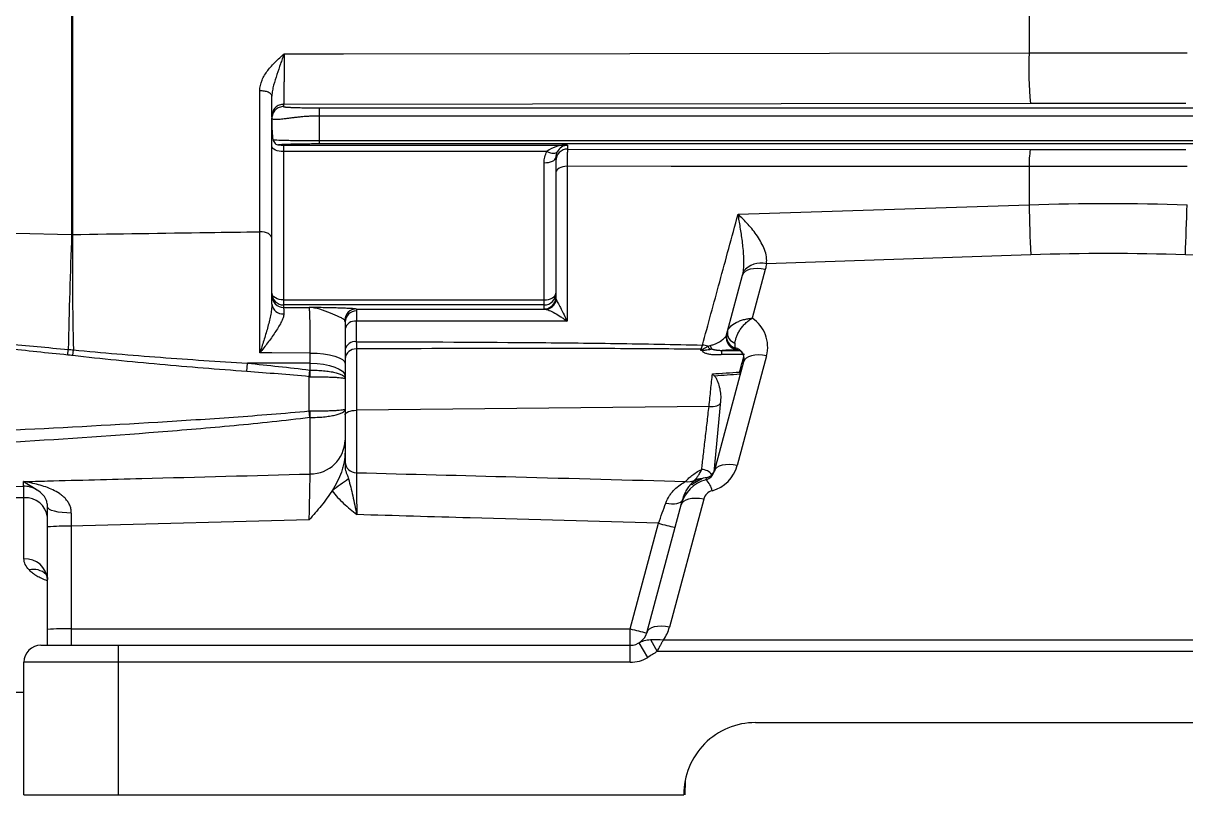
# Paper-space layout '_Back' of a CAD drawing. Header units: inches. Extents: x -13.8 to 10.2, y -6.3 to 9.3.
# Drawn here: x -5.75 to 0.41, y -6.25 to -2.16 of the extents above; entities that cross this region are included whole.
import ezdxf

# ---------------------------------------------------------------- set-up
doc = ezdxf.new("R2010")
doc.units = ezdxf.units.IN
doc.header["$MEASUREMENT"] = 0

psp = doc.layouts.new('_Back')

# ---------------------------------------------------------------- linework, layer by layer
at = {"color": 7, "linetype": 'Continuous', "lineweight": 25}
for p, q in [((-5.4972, -1.9381), (-5.4972, -3.2765)), ((-5.4928, -2.0595), (-5.4928, -3.2769)), ((-0.4188, -2.0622), (-0.4188, -2.3129)), ((-4.4992, -3.2624), (-4.4992, -2.5148)), ((-0.4122, -2.5823), (-4.373, -2.5863)), ((-4.373, -2.5863), (-4.373, -2.5984)), ((-4.435, -2.6535), (-4.435, -2.6482)), ((-4.185, -2.6049), (4.179, -2.6049)), ((4.179, -2.6483), (-4.185, -2.6483)), ((-4.185, -2.6483), (-4.185, -2.7966)), ((-4.435, -2.6648), (-4.435, -2.6603)), ((-4.435, -3.6019), (-4.435, -2.7405)), ((-4.373, -2.8025), (-2.867, -2.8025)), ((-4.373, -2.8025), (-4.373, -3.6639)), ((-4.185, -2.7786), (4.179, -2.7786)), ((4.179, -2.7966), (-4.185, -2.7966)), ((-2.867, -2.8025), (-2.867, -2.8238)), ((-2.867, -2.8238), (-0.4122, -2.8265)), ((-2.9766, -2.8369), (-4.373, -2.8369)), ((-2.991, -3.6723), (-2.991, -2.8963)), ((-2.929, -2.8681), (-2.929, -3.6103)), ((-2.8692, -2.9151), (-2.8692, -3.7373)), ((-0.4188, -2.9162), (-0.4188, -3.1188)), ((-0.4101, -3.3848), (-1.8122, -3.4318)), ((1.8122, -3.4318), (0.4101, -3.3848)), ((-2.0185, -3.7906), (-1.9385, -3.4922)), ((-1.8178, -3.4621), (-1.8872, -3.7212)), ((-4.373, -3.6241), (-2.991, -3.6241)), ((-2.991, -3.6508), (-4.373, -3.6508)), ((-4.373, -3.6639), (-4.237, -3.664)), ((-3.9872, -3.7368), (-3.9872, -3.846)), ((-2.0233, -3.8087), (-2.0219, -3.8034)), ((-3.9866, -3.8844), (-3.9866, -4.541)), ((-1.9773, -3.8784), (-1.9776, -3.8794)), ((-5.5183, -3.9167), (-5.5153, -3.8868)), ((-5.4915, -3.9197), (-5.488, -3.8893)), ((-2.1529, -3.8927), (-2.16, -3.8927)), ((-1.8114, -3.921), (-1.9671, -4.5021)), ((-4.5681, -4.0042), (-4.5648, -3.96)), ((-4.232, -3.9602), (-4.5648, -3.96)), ((-4.237, -4.0315), (-4.2337, -3.9966)), ((-4.232, -4.0316), (-4.232, -3.9602)), ((-2.0878, -4.5323), (-1.9321, -3.9511)), ((-1.954, -4.0069), (-1.9528, -4.0185)), ((-4.237, -4.2133), (-4.237, -4.0315)), ((-4.047, -4.0286), (-4.047, -4.3685)), ((-2.1165, -4.1899), (-3.9866, -4.2096)), ((-2.0554, -4.1608), (-2.0918, -4.539)), ((-4.2337, -4.2482), (-4.237, -4.2133)), ((-4.232, -4.5479), (-4.232, -4.2133)), ((-5.844, -4.6151), (-5.7533, -4.6127)), ((-2.1482, -4.5707), (-2.1835, -4.5896)), ((-2.1271, -4.5667), (-2.1482, -4.5707)), ((-2.1322, -4.5782), (-2.1295, -4.5681)), ((-5.75, -4.9982), (-5.75, -4.6744)), ((-2.4471, -5.3903), (-2.258, -4.6847)), ((-2.1446, -4.6817), (-2.3264, -5.3601)), ((-5.625, -4.7768), (-5.625, -4.7234)), ((-2.5341, -5.3694), (-2.384, -4.8095)), ((-5.625, -5.457), (-5.625, -4.8287)), ((-5.5, -4.8254), (-5.5, -5.457)), ((-5.5, -5.3694), (-2.5341, -5.3694)), ((-2.5341, -5.547), (-2.5341, -5.3694)), ((-5.66, -5.457), (-2.5341, -5.457)), ((-5.25, -5.457), (-5.25, -6.25)), ((-2.4411, -5.5211), (-2.4876, -5.4441)), ((-2.4266, -5.4267), (-2.3919, -5.4905)), ((-2.3581, -5.428), (2.3581, -5.428)), ((-2.5341, -5.547), (-5.75, -5.547)), ((-5.75, -6.25), (-5.75, -5.547)), ((2.3919, -5.4905), (-2.3919, -5.4905)), ((-5.844, -5.705), (-5.75, -5.705)), ((-1.87, -5.867), (1.87, -5.867)), ((-2.2434, -6.1767), (-2.2454, -6.25)), ((-5.75, -6.25), (-2.25, -6.25))]:
    psp.add_line(p, q, dxfattribs=at)
at = {"color": 8, "linetype": 'Continuous', "lineweight": 25}
for p, q in [((-2.0471, -3.892), (-1.9526, -3.8921)), ((-1.954, -4.0069), (-1.9467, -4.0055)), ((-1.95, -4.018), (-1.9528, -4.0185)), ((-5.7533, -4.6127), (-5.7533, -4.5882)), ((-5.75, -4.6744), (-5.7506, -4.6133))]:
    psp.add_line(p, q, dxfattribs=at)
at = {"color": 7, "linetype": 'Continuous', "lineweight": 25, "flags": 128}
for points in [[(-4.3708, -2.3186), (-4.0553, -2.3182), (-2.5363, -2.316), (-0.4188, -2.3129)], [(-4.373, -2.8369), (-4.3851, -2.8364), (-4.3967, -2.8348), (-4.4074, -2.8322), (-4.4168, -2.8288), (-4.4246, -2.8246), (-4.4303, -2.8199), (-4.4338, -2.8147), (-4.435, -2.8093)], [(-2.991, -2.8963), (-2.9789, -2.8957), (-2.9673, -2.8941), (-2.9566, -2.8915), (-2.9472, -2.888), (-2.9394, -2.8838), (-2.9337, -2.8789), (-2.9302, -2.8736), (-2.929, -2.8681)], [(-2.9766, -2.8369), (-2.9672, -2.8404), (-2.958, -2.8431), (-2.9494, -2.8448), (-2.9415, -2.8455), (-2.9346, -2.8452), (-2.929, -2.8439), (-2.9246, -2.8416), (-2.9218, -2.8383)], [(-2.8692, -2.9151), (-2.8809, -2.9159), (-2.8922, -2.9179), (-2.9026, -2.9209), (-2.9116, -2.9249), (-2.919, -2.9298), (-2.9245, -2.9352), (-2.9279, -2.9412), (-2.929, -2.9473)], [(-0.4188, -2.9162), (-0.7985, -2.9161), (-2.3172, -2.9154), (-2.8692, -2.9151)], [(-1.9621, -3.1696), (-1.4625, -3.1532), (-0.4188, -3.1188)], [(-4.435, -3.2981), (-4.4362, -3.291), (-4.4399, -3.2841), (-4.4459, -3.2779), (-4.4539, -3.2724), (-4.4637, -3.268), (-4.4748, -3.2648), (-4.4868, -3.2629), (-4.4992, -3.2624)], [(-5.844, -3.2684), (-5.7939, -3.2696), (-5.4972, -3.2765)], [(-1.8178, -3.4621), (-1.8396, -3.4587), (-1.8607, -3.4574), (-1.8804, -3.4584), (-1.8981, -3.4614), (-1.9132, -3.4666), (-1.9252, -3.4735), (-1.9338, -3.4822), (-1.9385, -3.4922)], [(-4.373, -3.6241), (-4.3851, -3.6234), (-4.3967, -3.6214), (-4.4074, -3.6181), (-4.4168, -3.6137), (-4.4246, -3.6084), (-4.4303, -3.6023), (-4.4338, -3.5957), (-4.435, -3.5888)], [(-2.991, -3.6241), (-2.9789, -3.6234), (-2.9673, -3.6214), (-2.9566, -3.6181), (-2.9472, -3.6137), (-2.9394, -3.6084), (-2.9337, -3.6023), (-2.9302, -3.5957), (-2.929, -3.5888)], [(-2.9313, -3.6271), (-2.9302, -3.6224), (-2.929, -3.6103)], [(-3.9872, -3.6724), (-3.4841, -3.673), (-2.9853, -3.6736)], [(-2.8692, -3.7373), (-2.929, -3.7373), (-3.3086, -3.7371), (-3.9872, -3.7368)], [(-2.0255, -3.8249), (-2.0254, -3.8227), (-2.0233, -3.8087)], [(-4.2317, -3.906), (-4.435, -3.9049), (-4.4987, -3.9045)], [(-4.2317, -3.906), (-4.1954, -3.9073), (-4.1606, -3.9106), (-4.1287, -3.9158), (-4.1008, -3.9226), (-4.0779, -3.9308), (-4.061, -3.9401), (-4.0505, -3.9502), (-4.047, -3.9607)], [(-1.8114, -3.921), (-1.8332, -3.9176), (-1.8543, -3.9164), (-1.874, -3.9173), (-1.8917, -3.9204), (-1.9068, -3.9255), (-1.9188, -3.9325), (-1.9273, -3.9411), (-1.9321, -3.9511)], [(-4.232, -3.9602), (-4.1957, -3.9618), (-4.1609, -3.9659), (-4.1289, -3.9723), (-4.1009, -3.9809), (-4.078, -3.9912), (-4.061, -4.0028), (-4.0505, -4.0155), (-4.047, -4.0286)], [(-2.1165, -4.1899), (-2.105, -4.1903), (-2.0939, -4.1898), (-2.0837, -4.1884), (-2.0747, -4.1862), (-2.0673, -4.1832), (-2.0616, -4.1796), (-2.0579, -4.1755), (-2.0564, -4.171)], [(-4.047, -4.2345), (-4.0458, -4.2297), (-4.0424, -4.2251), (-4.0369, -4.2209), (-4.0294, -4.2171), (-4.0203, -4.214), (-4.0098, -4.2117), (-3.9985, -4.2102), (-3.9866, -4.2096)], [(-1.9671, -4.5021), (-1.9889, -4.4988), (-2.01, -4.4975), (-2.0297, -4.4985), (-2.0474, -4.5015), (-2.0625, -4.5066), (-2.0745, -4.5136), (-2.083, -4.5223), (-2.0878, -4.5323)], [(-2.2071, -4.6053), (-2.2072, -4.6006), (-2.2073, -4.5959)], [(-5.75, -4.6744), (-5.7939, -4.6751), (-5.844, -4.6759)], [(-2.3461, -4.7026), (-2.3301, -4.7053), (-2.3147, -4.7066), (-2.3002, -4.7064), (-2.2873, -4.7047), (-2.2763, -4.7015), (-2.2675, -4.697), (-2.2614, -4.6913), (-2.258, -4.6847)], [(-2.1446, -4.6817), (-2.1664, -4.6783), (-2.1875, -4.6771), (-2.2072, -4.678), (-2.2249, -4.6811), (-2.24, -4.6862), (-2.252, -4.6932), (-2.2606, -4.7018), (-2.2653, -4.7119)], [(-5.499, -4.7552), (-5.5236, -4.7546), (-5.5472, -4.7528), (-5.5689, -4.7499), (-5.588, -4.746), (-5.6037, -4.7411), (-5.6154, -4.7356), (-5.6226, -4.7296), (-5.625, -4.7234)], [(-4.237, -4.7908), (-5.4383, -4.8237), (-5.5, -4.8254)], [(-2.3264, -5.3601), (-2.3482, -5.3568), (-2.3693, -5.3555), (-2.389, -5.3565), (-2.4067, -5.3595), (-2.4218, -5.3646), (-2.4338, -5.3716), (-2.4423, -5.3803), (-2.4471, -5.3903)]]:
    psp.add_lwpolyline(points, dxfattribs=at)
at = {"color": 7, "linetype": 'Continuous', "lineweight": 25}
for centre, radius, start, end in [((1.6183, -2.3976), 2.0388, 177.62089, 185.19918), ((-2.8745, -2.9704), 0.1681, 87.45034, 127.41456), ((-2.867, -2.8858), 0.062, 89.99018, 179.99018), ((-2.863, -2.8684), 0.066, 93.4562, 152.92787), ((0.0238, -2.9038), 0.4428, 169.942, 181.60796), ((11.3074, -2.8673), 11.7289, 181.22888, 182.52886), ((-11.3074, -2.8673), 11.7289, 357.47114, 358.77112), ((31.0886, -4.6685), 36.6122, 177.82099, 178.77654), ((15.0654, -3.4201), 20.5587, 179.6007, 181.30774), ((-1.84, -3.5514), 0.1228, 76.9309, 140.31283), ((-4.373, -3.5888), 0.062, 180.00982, 270.00982), ((-4.373, -3.6019), 0.062, 180.00982, 270.00982), ((-2.991, -3.5888), 0.062, 269.99018, 359.99018), ((-2.9863, -3.6124), 0.0612, 271.00269, 349.46662), ((-4.3779, -3.6407), 0.0574, 186.36223, 275.90078), ((-3.9868, -3.7343), 0.062, 90.41903, 177.40961), ((-3.9866, -3.7426), 0.0604, 89.28511, 178.46018), ((-3.9944, -3.7903), 0.054, 82.25412, 166.53623), ((-1.9887, -3.874), 0.1835, 345.16773, 56.41862), ((-1.962, -3.8194), 0.062, 165.01064, 255.47247), ((-1.9618, -3.8184), 0.062, 165.01064, 255.47247), ((-1.9638, -3.7996), 0.0554, 170.66755, 254.28247), ((-3.994, -3.8998), 0.0543, 82.74866, 167.58809), ((-3.99, -3.9416), 0.0573, 86.61117, 174.53249), ((-2.1665, -3.9954), 0.1327, 70.63008, 83.28956), ((-2.0675, -3.8487), 0.059, 201.32941, 219.8161), ((-2.0545, -3.8479), 0.0591, 198.1697, 217.15929), ((-1.9923, -3.9399), 0.0634, 42.41678, 76.27893), ((-2.1681, -4.0005), 0.1147, 81.01273, 85.17601), ((-2.1077, -3.8515), 0.0555, 220.03422, 226.3889), ((-1.9881, -3.9365), 0.0579, 345.33629, 42.6681), ((-1.9915, -3.9371), 0.061, 345.01128, 23.7921), ((-4.2316, -4.3632), 0.1846, 269.85492, 358.37527), ((-3.9877, -4.4816), 0.0594, 182.54374, 270.99716), ((-2.1505, -4.5161), 0.0647, 286.41004, 345.56358), ((-2.1461, -4.5076), 0.0627, 285.34447, 345.16597), ((-2.1503, -4.4538), 0.1895, 285.43239, 345.2234), ((-5.75, -4.7377), 0.125, 57.60441, 91.5), ((-2.1151, -7.3593), 3.3788, 124.48863, 126.30572), ((-2.0829, -4.7605), 0.1888, 105.13617, 165.07301), ((-2.2259, -4.516), 0.0729, 258.23463, 295.98987), ((-2.2028, -4.6556), 0.1047, 10.54054, 47.61085), ((-5.7397, -4.7894), 0.1154, 6.23523, 95.10554), ((-2.0828, -4.698), 0.0639, 105.46323, 165.19256), ((-2.1339, -3.9619), 0.8837, 253.55837, 259.35821), ((-5.5312, -6.0217), 1.1967, 88.50461, 94.49436), ((-5.7427, -5.116), 0.118, 4.02818, 93.52843), ((-2.5341, -5.3045), 0.215, 324.94314, 345), ((-5.5312, -6.5656), 1.1967, 88.50461, 94.49436), ((-2.2839, -4.5218), 0.8837, 253.55837, 259.35821), ((-2.5341, -5.367), 0.09, 270, 345), ((-5.66, -5.547), 0.09, 90, 180), ((-2.5341, -5.367), 0.18, 270, 301.09071), ((-1.87, -6.247), 0.38, 90, 180.45234)]:
    psp.add_arc(centre, radius, start, end, dxfattribs=at)
at = {"color": 8, "linetype": 'Continuous', "lineweight": 25}
for centre, radius, start, end in [((-2.991, -3.6103), 0.062, 269.99209, 344.2963), ((-1.9635, -3.8247), 0.062, 180.10074, 269.99854), ((-2.1564, -4.5931), 0.069, 37.04734, 89.10893), ((-2.1639, -4.6402), 0.062, 88.51845, 134.47176), ((-2.1634, -4.6357), 0.0622, 83.37042, 119.38923), ((-5.6991, -5.1488), 0.0949, 45.80151, 104.43512)]:
    psp.add_arc(centre, radius, start, end, dxfattribs=at)
at = {"color": 7, "linetype": 'Continuous', "lineweight": 25}
for points, knots in [([(-4.4992, -2.5148), (-4.4992, -2.4953), (-4.4948, -2.4764), (-4.4796, -2.4397), (-4.4691, -2.4228), (-4.4508, -2.3987), (-4.4442, -2.3908), (-4.4304, -2.3756), (-4.4233, -2.3683), (-4.4087, -2.3538), (-4.4012, -2.3467), (-4.3898, -2.3361), (-4.386, -2.3326), (-4.3784, -2.3256), (-4.3746, -2.3222), (-4.3708, -2.3186)], [0, 0, 0, 0, 0.25, 0.25, 0.5, 0.5, 0.625, 0.625, 0.75, 0.75, 0.875, 0.875, 0.9375, 0.9375, 1, 1, 1, 1]), ([(-4.3708, -2.3186), (-4.3724, -2.3229), (-4.374, -2.3273), (-4.3771, -2.3361), (-4.3787, -2.3405), (-4.3834, -2.3538), (-4.3865, -2.3628), (-4.3959, -2.39), (-4.4022, -2.4085), (-4.4147, -2.446), (-4.4207, -2.4648), (-4.4283, -2.4935), (-4.4306, -2.5032), (-4.4331, -2.5178), (-4.4338, -2.5226), (-4.4347, -2.5324), (-4.435, -2.5374), (-4.435, -2.5423)], [0, 0, 0, 0, 0.0625, 0.0625, 0.125, 0.125, 0.25, 0.25, 0.5, 0.5, 0.75, 0.75, 0.875, 0.875, 0.9375, 0.9375, 1, 1, 1, 1]), ([(-4.3708, -2.3186), (-4.3708, -2.3213), (-4.3708, -2.3267), (-4.3708, -2.3349), (-4.3707, -2.3433), (-4.3707, -2.3519), (-4.3707, -2.3605), (-4.3707, -2.3693), (-4.3707, -2.3781), (-4.3707, -2.3869), (-4.3707, -2.3958), (-4.3707, -2.4047), (-4.3707, -2.4136), (-4.3707, -2.4225), (-4.3707, -2.4314), (-4.3708, -2.4401), (-4.3708, -2.4488), (-4.3708, -2.4574), (-4.3708, -2.4659), (-4.3709, -2.4742), (-4.3709, -2.4823), (-4.371, -2.4903), (-4.3711, -2.5082), (-4.3714, -2.5349), (-4.3718, -2.5556), (-4.372, -2.5664), (-4.3721, -2.571), (-4.3723, -2.5754), (-4.3724, -2.5795), (-4.3726, -2.5829), (-4.3728, -2.5854), (-4.3729, -2.586), (-4.373, -2.5863)], [0, 0, 0, 0, 0.023523, 0.047082, 0.070678, 0.094311, 0.117981, 0.141689, 0.165433, 0.189215, 0.213034, 0.236891, 0.260786, 0.284719, 0.308689, 0.332698, 0.356745, 0.38083, 0.404954, 0.429116, 0.453317, 0.477557, 0.501835, 0.620785, 0.75107, 0.776631, 0.805525, 0.837754, 0.873316, 0.912211, 0.954439, 1, 1, 1, 1]), ([(-4.435, -2.5423), (-4.435, -2.5386), (-4.4367, -2.5349), (-4.4432, -2.5281), (-4.448, -2.525), (-4.4599, -2.5199), (-4.467, -2.5179), (-4.4825, -2.5153), (-4.4909, -2.5147), (-4.4992, -2.5148)], [0, 0, 0, 0, 0.25, 0.25, 0.5, 0.5, 0.75, 0.75, 1, 1, 1, 1]), ([(-4.435, -2.6482), (-4.435, -2.6481), (-4.435, -2.6479), (-4.435, -2.647), (-4.435, -2.6458), (-4.435, -2.6442), (-4.435, -2.6423), (-4.435, -2.64), (-4.435, -2.6372), (-4.435, -2.6311), (-4.435, -2.6192), (-4.435, -2.6014), (-4.435, -2.585), (-4.435, -2.5718), (-4.435, -2.5576), (-4.435, -2.5474), (-4.435, -2.5423)], [0, 0, 0, 0, 0.04223, 0.084269, 0.126179, 0.168026, 0.209871, 0.251781, 0.293819, 0.336047, 0.504361, 0.672673, 0.75487, 0.836506, 0.918058, 1, 1, 1, 1]), ([(-4.373, -2.5863), (-4.3803, -2.5863), (-4.3882, -2.5876), (-4.4035, -2.5936), (-4.4108, -2.5984), (-4.4229, -2.6105), (-4.4276, -2.6178), (-4.4337, -2.6331), (-4.435, -2.6409), (-4.435, -2.6482)], [0, 0, 0, 0, 0.25, 0.25, 0.5, 0.5, 0.75, 0.75, 1, 1, 1, 1]), ([(-4.373, -2.5984), (-4.3803, -2.5984), (-4.3882, -2.5997), (-4.4035, -2.6057), (-4.4108, -2.6105), (-4.4229, -2.6226), (-4.4276, -2.6299), (-4.4337, -2.6452), (-4.435, -2.653), (-4.435, -2.6603)], [0, 0, 0, 0, 0.25, 0.25, 0.5, 0.5, 0.75, 0.75, 1, 1, 1, 1]), ([(-4.185, -2.6483), (-4.1878, -2.6483), (-4.1933, -2.6483), (-4.2017, -2.6484), (-4.2101, -2.6486), (-4.2185, -2.6489), (-4.227, -2.6493), (-4.2405, -2.65), (-4.2593, -2.6512), (-4.2821, -2.6532), (-4.3042, -2.6555), (-4.3243, -2.6579), (-4.3435, -2.6603), (-4.3669, -2.6633), (-4.388, -2.6658), (-4.4045, -2.667), (-4.4153, -2.6672), (-4.4236, -2.6668), (-4.4293, -2.6656), (-4.4327, -2.6641), (-4.4346, -2.6624), (-4.4349, -2.661), (-4.435, -2.6603)], [0, 0, 0, 0, 0.020065, 0.040278, 0.060652, 0.081197, 0.101927, 0.122853, 0.181876, 0.244251, 0.303363, 0.366072, 0.423351, 0.488079, 0.610765, 0.681304, 0.73656, 0.804258, 0.865315, 0.911119, 0.95601, 1, 1, 1, 1]), ([(-4.373, -2.5984), (-4.373, -2.5985), (-4.3729, -2.5986), (-4.3724, -2.5989), (-4.3715, -2.5992), (-4.3703, -2.5995), (-4.3687, -2.5998), (-4.3668, -2.6001), (-4.3646, -2.6003), (-4.3611, -2.6007), (-4.3559, -2.6011), (-4.3458, -2.6018), (-4.3291, -2.6027), (-4.3025, -2.6036), (-4.2744, -2.6042), (-4.2494, -2.6045), (-4.2311, -2.6047), (-4.2145, -2.6048), (-4.1998, -2.6049), (-4.1899, -2.6049), (-4.185, -2.6049)], [0, 0, 0, 0, 0.031582, 0.062994, 0.094266, 0.125434, 0.156529, 0.187585, 0.218636, 0.249716, 0.311564, 0.372771, 0.495366, 0.623561, 0.744791, 0.808803, 0.871292, 0.914605, 0.95736, 1, 1, 1, 1]), ([(-4.185, -2.6049), (-4.185, -2.605), (-4.185, -2.6061), (-4.185, -2.6108), (-4.185, -2.6146), (-4.185, -2.6239), (-4.185, -2.6293), (-4.185, -2.6396), (-4.185, -2.6444), (-4.185, -2.6483)], [0, 0, 0, 0, 0.25, 0.25, 0.5, 0.5, 0.75, 0.75, 1, 1, 1, 1]), ([(-4.435, -2.6648), (-4.435, -2.6728), (-4.435, -2.6811), (-4.4349, -2.6982), (-4.4349, -2.707), (-4.4342, -2.7328), (-4.4332, -2.7499), (-4.431, -2.7663)], [0, 0, 0, 0, 0.25, 0.25, 0.5, 0.5, 1, 1, 1, 1]), ([(-4.435, -2.742), (-4.435, -2.7355), (-4.435, -2.729), (-4.435, -2.7159), (-4.435, -2.7093), (-4.435, -2.6963), (-4.435, -2.6899), (-4.435, -2.6771), (-4.435, -2.6708), (-4.435, -2.6648)], [0, 0, 0, 0, 0.25, 0.25, 0.5, 0.5, 0.75, 0.75, 1, 1, 1, 1]), ([(-4.435, -2.742), (-4.435, -2.7465), (-4.4345, -2.7508), (-4.433, -2.7591), (-4.432, -2.7629), (-4.431, -2.7663)], [0, 0, 0, 0, 0.5, 0.5, 1, 1, 1, 1]), ([(-4.4291, -2.7735), (-4.4262, -2.7739), (-4.4222, -2.7742), (-4.4121, -2.7749), (-4.4061, -2.7752), (-4.392, -2.7759), (-4.384, -2.7761), (-4.3704, -2.7766), (-4.3656, -2.7767), (-4.3556, -2.7769), (-4.3504, -2.7771), (-4.3342, -2.7774), (-4.3227, -2.7776), (-4.2979, -2.778), (-4.2846, -2.7781), (-4.2575, -2.7784), (-4.2435, -2.7785), (-4.2147, -2.7786), (-4.1998, -2.7786), (-4.185, -2.7786)], [0, 0, 0, 0, 0.125, 0.125, 0.25, 0.25, 0.375, 0.375, 0.4375, 0.4375, 0.5, 0.5, 0.625, 0.625, 0.75, 0.75, 0.875, 0.875, 1, 1, 1, 1]), ([(-4.4291, -2.7735), (-4.4282, -2.7765), (-4.427, -2.7802), (-4.4232, -2.7874), (-4.4207, -2.7908), (-4.415, -2.7963), (-4.4118, -2.7984), (-4.4054, -2.8011), (-4.4023, -2.8017), (-4.3996, -2.8017)], [0, 0, 0, 0, 0.25, 0.25, 0.5, 0.5, 0.75, 0.75, 1, 1, 1, 1]), ([(-4.185, -2.7966), (-4.1983, -2.7966), (-4.2116, -2.7966), (-4.2374, -2.7968), (-4.2499, -2.7969), (-4.2741, -2.7972), (-4.2859, -2.7973), (-4.3078, -2.7977), (-4.318, -2.7979), (-4.3369, -2.7984), (-4.3457, -2.7987), (-4.3614, -2.7992), (-4.3683, -2.7995), (-4.3803, -2.8001), (-4.3855, -2.8004), (-4.394, -2.8011), (-4.3972, -2.8014), (-4.3996, -2.8017)], [0, 0, 0, 0, 0.125, 0.125, 0.25, 0.25, 0.375, 0.375, 0.5, 0.5, 0.625, 0.625, 0.75, 0.75, 0.875, 0.875, 1, 1, 1, 1]), ([(-2.867, -2.8238), (-2.8672, -2.8242), (-2.8674, -2.8266), (-2.8677, -2.8331), (-2.8678, -2.8357), (-2.868, -2.8419), (-2.8682, -2.849), (-2.8684, -2.8577), (-2.8686, -2.8673), (-2.8687, -2.8726), (-2.8689, -2.8891), (-2.869, -2.9015), (-2.8692, -2.9151)], [0, 0, 0, 0, 0.25, 0.25, 0.375, 0.375, 0.5, 0.625, 0.625, 0.75, 0.75, 1, 1, 1, 1]), ([(-2.991, -2.8963), (-2.991, -2.886), (-2.9898, -2.8759), (-2.985, -2.8561), (-2.9814, -2.8462), (-2.9766, -2.8369)], [0, 0, 0, 0, 0.5, 0.5, 1, 1, 1, 1]), ([(-2.9218, -2.8383), (-2.9243, -2.8431), (-2.9261, -2.8481), (-2.9284, -2.8581), (-2.929, -2.8631), (-2.929, -2.8681)], [0, 0, 0, 0, 0.5, 0.5, 1, 1, 1, 1]), ([(-2.151, -3.8636), (-2.1215, -3.7553), (-2.091, -3.643), (-2.028, -3.4116), (-1.9955, -3.2922), (-1.9621, -3.1696)], [0, 0, 0, 0, 0.5, 0.5, 1, 1, 1, 1]), ([(-1.8122, -3.4318), (-1.8112, -3.4259), (-1.8107, -3.4199), (-1.8107, -3.4075), (-1.8112, -3.4012), (-1.8139, -3.3823), (-1.8174, -3.3697), (-1.8268, -3.3445), (-1.8326, -3.3323), (-1.8455, -3.3087), (-1.8526, -3.2972), (-1.8678, -3.2748), (-1.8758, -3.264), (-1.8922, -3.2432), (-1.9006, -3.2333), (-1.9178, -3.214), (-1.9266, -3.2046), (-1.9443, -3.1866), (-1.9532, -3.178), (-1.9621, -3.1696)], [0, 0, 0, 0, 0.0625, 0.0625, 0.125, 0.125, 0.25, 0.25, 0.375, 0.375, 0.5, 0.5, 0.625, 0.625, 0.75, 0.75, 0.875, 0.875, 1, 1, 1, 1]), ([(-1.9344, -3.473), (-1.9323, -3.4594), (-1.9314, -3.4456), (-1.931, -3.4181), (-1.9314, -3.4045), (-1.9336, -3.3641), (-1.9365, -3.338), (-1.9429, -3.2873), (-1.9466, -3.2628), (-1.9543, -3.2151), (-1.9582, -3.192), (-1.9621, -3.1696)], [0, 0, 0, 0, 0.125, 0.125, 0.25, 0.25, 0.5, 0.5, 0.75, 0.75, 1, 1, 1, 1]), ([(-5.4928, -3.2769), (-5.2524, -3.2733), (-5.012, -3.2698), (-4.7717, -3.2664), (-4.6808, -3.265), (-4.59, -3.2637), (-4.4992, -3.2624)], [0, 0, 0, 0, 0.01832922, 0.01832922, 0.01832922, 0.02525482, 0.02525482, 0.02525482, 0.02525482]), ([(-4.4987, -3.9045), (-4.4988, -3.8504), (-4.4989, -3.7951), (-4.4991, -3.6824), (-4.4991, -3.6268), (-4.4992, -3.5443), (-4.4992, -3.517), (-4.4992, -3.4626), (-4.4992, -3.4361), (-4.4992, -3.3842), (-4.4992, -3.3589), (-4.4992, -3.3095), (-4.4992, -3.2855), (-4.4992, -3.2624)], [0, 0, 0, 0, 0.25, 0.25, 0.5, 0.5, 0.625, 0.625, 0.75, 0.75, 0.875, 0.875, 1, 1, 1, 1]), ([(-4.435, -3.6471), (-4.435, -3.633), (-4.435, -3.6221), (-4.435, -3.6106), (-4.435, -3.6076), (-4.435, -3.6034), (-4.435, -3.6022), (-4.435, -3.6019)], [0, 0, 0, 0, 0.5, 0.5, 0.75, 0.75, 1, 1, 1, 1]), ([(-2.9261, -3.6236), (-2.9235, -3.6295), (-2.9197, -3.637), (-2.9111, -3.6535), (-2.9063, -3.6627), (-2.8912, -3.6919), (-2.8803, -3.7136), (-2.8692, -3.7373)], [0, 0, 0, 0, 0.25, 0.25, 0.5, 0.5, 1, 1, 1, 1]), ([(-4.435, -3.6471), (-4.435, -3.6565), (-4.4359, -3.6665), (-4.4386, -3.6869), (-4.4405, -3.6974), (-4.447, -3.7296), (-4.4526, -3.7515), (-4.4647, -3.7959), (-4.4714, -3.8182), (-4.4849, -3.8619), (-4.4918, -3.8834), (-4.4987, -3.9045)], [0, 0, 0, 0, 0.125, 0.125, 0.25, 0.25, 0.5, 0.5, 0.75, 0.75, 1, 1, 1, 1]), ([(-4.372, -3.6979), (-4.3719, -3.7044), (-4.3735, -3.7118), (-4.3788, -3.7273), (-4.3825, -3.7356), (-4.3913, -3.7528), (-4.3962, -3.7616), (-4.407, -3.7794), (-4.4128, -3.7885), (-4.4312, -3.8159), (-4.4444, -3.8343), (-4.4645, -3.8611), (-4.4713, -3.87), (-4.4849, -3.8874), (-4.4918, -3.896), (-4.4987, -3.9045)], [0, 0, 0, 0, 0.125, 0.125, 0.25, 0.25, 0.375, 0.375, 0.5, 0.5, 0.75, 0.75, 0.875, 0.875, 1, 1, 1, 1]), ([(-4.373, -3.6639), (-4.3729, -3.6641), (-4.3728, -3.665), (-4.3727, -3.6682), (-4.3726, -3.6704), (-4.3723, -3.6791), (-4.3722, -3.6872), (-4.372, -3.6979)], [0, 0, 0, 0, 0.25, 0.25, 0.5, 0.5, 1, 1, 1, 1]), ([(-3.9872, -3.6724), (-3.9916, -3.6714), (-4.002, -3.6706), (-4.0252, -3.6693), (-4.0341, -3.6689), (-4.0537, -3.6682), (-4.0644, -3.6678), (-4.0874, -3.6671), (-4.0997, -3.6668), (-4.1254, -3.6662), (-4.1387, -3.6659), (-4.166, -3.6653), (-4.18, -3.665), (-4.2013, -3.6646), (-4.2084, -3.6645), (-4.2227, -3.6642), (-4.2299, -3.6641), (-4.237, -3.664)], [0, 0, 0, 0, 0.25, 0.25, 0.375, 0.375, 0.5, 0.5, 0.625, 0.625, 0.75, 0.75, 0.875, 0.875, 0.9375, 0.9375, 1, 1, 1, 1]), ([(-4.2317, -3.906), (-4.2316, -3.8921), (-4.2315, -3.8778), (-4.2315, -3.8489), (-4.2315, -3.8346), (-4.2317, -3.8063), (-4.2318, -3.7923), (-4.2321, -3.7725), (-4.2322, -3.7661), (-4.2324, -3.7535), (-4.2325, -3.7474), (-4.2329, -3.7299), (-4.2332, -3.7193), (-4.2337, -3.7052), (-4.2338, -3.7008), (-4.2342, -3.6926), (-4.2346, -3.6852), (-4.2349, -3.6793), (-4.2353, -3.6741), (-4.2355, -3.6718), (-4.2362, -3.6664), (-4.2366, -3.6643), (-4.237, -3.664)], [0, 0, 0, 0, 0.125, 0.125, 0.25, 0.25, 0.375, 0.375, 0.4375, 0.4375, 0.5, 0.5, 0.625, 0.625, 0.6875, 0.6875, 0.75, 0.8125, 0.8125, 0.875, 0.875, 1, 1, 1, 1]), ([(-4.0487, -3.7315), (-4.0506, -3.7292), (-4.0541, -3.7268), (-4.0634, -3.7213), (-4.0694, -3.7183), (-4.0899, -3.7086), (-4.1068, -3.7013), (-4.1428, -3.6865), (-4.1617, -3.6792), (-4.1899, -3.671), (-4.1994, -3.6687), (-4.2135, -3.6662), (-4.2182, -3.6655), (-4.2276, -3.6645), (-4.2323, -3.6641), (-4.237, -3.664)], [0, 0, 0, 0, 0.125, 0.125, 0.25, 0.25, 0.5, 0.5, 0.75, 0.75, 0.875, 0.875, 0.9375, 0.9375, 1, 1, 1, 1]), ([(-3.9859, -3.6822), (-3.9861, -3.6875), (-3.9863, -3.6948), (-3.9867, -3.7085), (-3.9868, -3.7136), (-3.987, -3.7246), (-3.9871, -3.7305), (-3.9872, -3.7368)], [0, 0, 0, 0, 0.5, 0.5, 0.75, 0.75, 1, 1, 1, 1]), ([(-2.9853, -3.6736), (-2.9826, -3.6738), (-2.9794, -3.6745), (-2.972, -3.6766), (-2.968, -3.6781), (-2.955, -3.6833), (-2.9451, -3.6881), (-2.9246, -3.6993), (-2.9139, -3.7058), (-2.8974, -3.7167), (-2.8918, -3.7205), (-2.8805, -3.7286), (-2.8749, -3.7328), (-2.8692, -3.7373)], [0, 0, 0, 0, 0.125, 0.125, 0.25, 0.25, 0.5, 0.5, 0.75, 0.75, 0.875, 0.875, 1, 1, 1, 1]), ([(-4.047, -3.741), (-4.047, -3.7588), (-4.047, -3.7771), (-4.047, -3.8136), (-4.047, -3.832), (-4.047, -3.869), (-4.047, -3.8878), (-4.047, -3.9246), (-4.047, -3.9428), (-4.047, -3.9607)], [0, 0, 0, 0, 0.25, 0.25, 0.5, 0.5, 0.75, 0.75, 1, 1, 1, 1]), ([(-2.0185, -3.7906), (-2.0174, -3.7865), (-2.0155, -3.7824), (-2.0104, -3.7743), (-2.0071, -3.7702), (-1.9954, -3.7583), (-1.985, -3.7509), (-1.9671, -3.7414), (-1.9607, -3.7385), (-1.9472, -3.7332), (-1.9401, -3.7309), (-1.9256, -3.7269), (-1.9181, -3.7253), (-1.9029, -3.7227), (-1.8949, -3.7217), (-1.8872, -3.7212)], [0, 0, 0, 0, 0.125, 0.125, 0.25, 0.25, 0.5, 0.5, 0.625, 0.625, 0.75, 0.75, 0.875, 0.875, 1, 1, 1, 1]), ([(-1.9788, -3.8529), (-1.9783, -3.8483), (-1.9774, -3.8433), (-1.9749, -3.8325), (-1.9731, -3.8267), (-1.9688, -3.8147), (-1.9662, -3.8085), (-1.96, -3.796), (-1.9564, -3.7897), (-1.9485, -3.7774), (-1.9441, -3.7714), (-1.9343, -3.7597), (-1.9291, -3.754), (-1.918, -3.7434), (-1.9121, -3.7384), (-1.8999, -3.7292), (-1.8935, -3.7249), (-1.8872, -3.7212)], [0, 0, 0, 0, 0.125, 0.125, 0.25, 0.25, 0.375, 0.375, 0.5, 0.5, 0.625, 0.625, 0.75, 0.75, 0.875, 0.875, 1, 1, 1, 1]), ([(-2.1107, -3.8663), (-2.1036, -3.8643), (-2.0971, -3.8622), (-2.0853, -3.8577), (-2.0799, -3.8554), (-2.0648, -3.8483), (-2.0564, -3.8435), (-2.0422, -3.8336), (-2.0364, -3.8286), (-2.0277, -3.8186), (-2.0247, -3.8136), (-2.0233, -3.8087)], [0, 0, 0, 0, 0.125, 0.125, 0.25, 0.25, 0.5, 0.5, 0.75, 0.75, 1, 1, 1, 1]), ([(-2.0216, -3.8023), (-2.0216, -3.8022), (-2.0213, -3.8011), (-2.0202, -3.7971), (-2.0195, -3.7942), (-2.0185, -3.7906)], [0, 0, 0, 0, 0.5, 0.5, 1, 1, 1, 1]), ([(-3.9872, -3.846), (-3.681, -3.8464), (-3.3748, -3.8476), (-2.9157, -3.8514), (-2.7627, -3.853), (-2.4568, -3.8573), (-2.3039, -3.86), (-2.151, -3.8636)], [0, 0, 0, 0, 0.5, 0.5, 0.75, 0.75, 1, 1, 1, 1]), ([(-2.1585, -3.8862), (-2.3107, -3.8845), (-2.463, -3.8834), (-2.7677, -3.8821), (-2.92, -3.8818), (-3.3771, -3.8818), (-3.6818, -3.8828), (-3.9866, -3.8844)], [0, 0, 0, 0, 0.25, 0.25, 0.5, 0.5, 1, 1, 1, 1]), ([(-2.1502, -3.8872), (-2.146, -3.884), (-2.1413, -3.8811), (-2.132, -3.8755), (-2.1273, -3.8728), (-2.1225, -3.8702)], [0, 0, 0, 0, 0.5, 0.5, 1, 1, 1, 1]), ([(-2.1129, -3.8865), (-2.1119, -3.8863), (-2.1099, -3.8859), (-2.1068, -3.8852), (-2.1038, -3.8845), (-2.1023, -3.8839), (-2.1016, -3.8836)], [0, 0, 0, 0, 0.2242827, 0.4987236, 0.787701, 1, 1, 1, 1]), ([(-2.1016, -3.8836), (-2.1012, -3.8839), (-2.1003, -3.8844), (-2.0985, -3.8852), (-2.0963, -3.886), (-2.0937, -3.8868), (-2.0906, -3.8876), (-2.087, -3.8884), (-2.083, -3.8892), (-2.0784, -3.8899), (-2.0732, -3.8906), (-2.0675, -3.8912), (-2.0613, -3.8917), (-2.0544, -3.892), (-2.0496, -3.892), (-2.0471, -3.892)], [0, 0, 0, 0, 0.0301221, 0.0657379, 0.1077173, 0.1567508, 0.2134384, 0.2783433, 0.3519096, 0.4344838, 0.5265369, 0.6285655, 0.741099, 0.864706, 1, 1, 1, 1]), ([(-1.9788, -3.8529), (-1.9793, -3.8567), (-1.9795, -3.8601), (-1.9798, -3.8661), (-1.9798, -3.8687), (-1.9793, -3.8752), (-1.9785, -3.8777), (-1.9773, -3.8784)], [0, 0, 0, 0, 0.25, 0.25, 0.5, 0.5, 1, 1, 1, 1]), ([(-1.9645, -3.8835), (-1.9632, -3.8841), (-1.9604, -3.8855), (-1.9567, -3.8877), (-1.9536, -3.8899), (-1.9509, -3.892), (-1.9483, -3.8943), (-1.9464, -3.8963), (-1.9455, -3.8972)], [0, 0, 0, 0, 0.2161418, 0.4530329, 0.5859248, 0.7142891, 0.8650066, 1, 1, 1, 1]), ([(-4.5681, -4.0042), (-4.7222, -3.9928), (-4.8763, -3.9804), (-5.1842, -3.9528), (-5.338, -3.9376), (-5.4915, -3.9197)], [0, 0, 0, 0, 0.5, 0.5, 1, 1, 1, 1]), ([(-5.488, -3.8893), (-5.3344, -3.9045), (-5.1806, -3.9172), (-4.8728, -3.9402), (-4.7188, -3.9505), (-4.5648, -3.96)], [0, 0, 0, 0, 0.5, 0.5, 1, 1, 1, 1]), ([(-2.1502, -3.8872), (-2.1509, -3.8875), (-2.1516, -3.8879), (-2.1522, -3.8882), (-2.1547, -3.8896), (-2.1572, -3.891), (-2.1597, -3.8925), (-2.1598, -3.8926), (-2.1599, -3.8926), (-2.16, -3.8927)], [0, 0, 0, 0, 0.0000692449, 0.0000692449, 0.0000692449, 0.0003278451, 0.0003278451, 0.0003278451, 0.0003375892, 0.0003375892, 0.0003375892, 0.0003375892]), ([(-2.1529, -3.8927), (-2.1519, -3.8925), (-2.1497, -3.8922), (-2.1474, -3.8918), (-2.146, -3.8917)], [0, 0, 0, 0, 0.40838, 1, 1, 1, 1]), ([(-2.0494, -3.9142), (-2.0524, -3.9145), (-2.0584, -3.9152), (-2.0672, -3.9157), (-2.0759, -3.916), (-2.0845, -3.916), (-2.0929, -3.9156), (-2.102, -3.9148), (-2.1116, -3.9136), (-2.1214, -3.9117), (-2.1301, -3.9093), (-2.1378, -3.9064), (-2.1445, -3.903), (-2.1482, -3.9003), (-2.15, -3.899)], [0, 0, 0, 0, 0.083908, 0.165916, 0.246243, 0.325119, 0.402789, 0.479509, 0.581104, 0.675288, 0.762995, 0.845385, 0.92385, 1, 1, 1, 1]), ([(-2.146, -3.8917), (-2.1401, -3.8909), (-2.1342, -3.8901), (-2.123, -3.8884), (-2.1177, -3.8875), (-2.1129, -3.8865)], [0, 0, 0, 0, 0.5, 0.5, 1, 1, 1, 1]), ([(-2.0494, -3.9142), (-2.0491, -3.9075), (-2.0488, -3.902), (-2.048, -3.8943), (-2.0476, -3.8923), (-2.0471, -3.892)], [0, 0, 0, 0, 0.5, 0.5, 1, 1, 1, 1]), ([(-1.9635, -3.8867), (-1.9636, -3.8872), (-1.9657, -3.8877), (-1.9713, -3.8884), (-1.9736, -3.8887), (-1.979, -3.8891), (-1.9822, -3.8894), (-1.9928, -3.89), (-2.0014, -3.8905), (-2.0217, -3.8913), (-2.0337, -3.8917), (-2.0471, -3.892)], [0, 0, 0, 0, 0.25, 0.25, 0.375, 0.375, 0.5, 0.5, 0.75, 0.75, 1, 1, 1, 1]), ([(-1.9455, -3.8972), (-1.9449, -3.8979), (-1.9438, -3.8992), (-1.942, -3.9014), (-1.9404, -3.9038), (-1.9387, -3.9064), (-1.9371, -3.9093), (-1.9361, -3.9114), (-1.9357, -3.9124)], [0, 0, 0, 0, 0.1866, 0.357825, 0.514367, 0.691647, 0.85245, 1, 1, 1, 1]), ([(-1.9407, -3.9036), (-1.9402, -3.9042), (-1.9385, -3.9065), (-1.9368, -3.9101), (-1.9356, -3.9127)], [0, 0, 0, 0, 0.2702947, 1, 1, 1, 1]), ([(-4.232, -3.9967), (-4.2197, -3.9968), (-4.2076, -3.9971), (-4.1838, -3.9983), (-4.172, -3.9991), (-4.1496, -4.0012), (-4.139, -4.0025), (-4.1189, -4.0056), (-4.1094, -4.0074), (-4.0924, -4.0113), (-4.0848, -4.0135), (-4.0713, -4.0183), (-4.0656, -4.0208), (-4.0564, -4.0262), (-4.0529, -4.0291), (-4.0494, -4.0336), (-4.0485, -4.0351), (-4.0473, -4.0382), (-4.047, -4.0398), (-4.047, -4.0414)], [0, 0, 0, 0, 0.125, 0.125, 0.25, 0.25, 0.375, 0.375, 0.5, 0.5, 0.625, 0.625, 0.75, 0.75, 0.875, 0.875, 0.9375, 0.9375, 1, 1, 1, 1]), ([(-4.232, -4.0316), (-4.2197, -4.0316), (-4.2076, -4.0317), (-4.1838, -4.032), (-4.172, -4.0321), (-4.1496, -4.0326), (-4.139, -4.0329), (-4.1189, -4.0336), (-4.1094, -4.034), (-4.0924, -4.0349), (-4.0848, -4.0354), (-4.0713, -4.0364), (-4.0656, -4.037), (-4.0564, -4.0382), (-4.0529, -4.0388), (-4.0494, -4.0397), (-4.0485, -4.0401), (-4.0473, -4.0407), (-4.047, -4.0411), (-4.047, -4.0414)], [0, 0, 0, 0, 0.125, 0.125, 0.25, 0.25, 0.375, 0.375, 0.5, 0.5, 0.625, 0.625, 0.75, 0.75, 0.875, 0.875, 0.9375, 0.9375, 1, 1, 1, 1]), ([(-2.1165, -4.1899), (-2.1133, -4.159), (-2.1102, -4.129), (-2.1042, -4.071), (-2.1013, -4.0431), (-2.0985, -4.0164)], [0, 0, 0, 0, 0.5, 0.5, 1, 1, 1, 1]), ([(-2.0868, -4.0285), (-2.0845, -4.0309), (-2.0826, -4.0334), (-2.0792, -4.0386), (-2.0777, -4.0413), (-2.0736, -4.0494), (-2.0714, -4.0549), (-2.0654, -4.0714), (-2.0623, -4.0825), (-2.0576, -4.1049), (-2.056, -4.1161), (-2.0543, -4.1384), (-2.0543, -4.1496), (-2.0554, -4.1608)], [0, 0, 0, 0, 0.0625, 0.0625, 0.125, 0.125, 0.25, 0.25, 0.5, 0.5, 0.75, 0.75, 1, 1, 1, 1]), ([(-2.1553, -4.5241), (-2.1528, -4.5027), (-2.15, -4.4787), (-2.1454, -4.4387), (-2.1438, -4.4248), (-2.1405, -4.3965), (-2.1388, -4.3821), (-2.1354, -4.3525), (-2.1336, -4.3373), (-2.1301, -4.3073), (-2.1284, -4.2923), (-2.1249, -4.2624), (-2.1232, -4.2475), (-2.1198, -4.2182), (-2.1181, -4.2039), (-2.1165, -4.1899)], [0, 0, 0, 0, 0.25, 0.25, 0.375, 0.375, 0.5, 0.5, 0.625, 0.625, 0.75, 0.75, 0.875, 0.875, 1, 1, 1, 1]), ([(-5.844, -4.3159), (-5.5759, -4.3026), (-5.3079, -4.2883), (-4.9061, -4.264), (-4.7721, -4.2553), (-4.5044, -4.2362), (-4.3706, -4.2259), (-4.237, -4.2133)], [0, 0, 0, 0, 0.5, 0.5, 0.75, 0.75, 1, 1, 1, 1]), ([(-4.2337, -4.2482), (-4.3005, -4.2567), (-4.3674, -4.2644), (-4.5013, -4.2787), (-4.5683, -4.2854), (-4.7695, -4.3043), (-4.9036, -4.3156), (-5.3064, -4.3472), (-5.5752, -4.3652), (-5.844, -4.3819)], [0, 0, 0, 0, 0.125, 0.125, 0.25, 0.25, 0.5, 0.5, 1, 1, 1, 1]), ([(-4.232, -4.2133), (-4.2197, -4.2132), (-4.2076, -4.2132), (-4.1838, -4.2129), (-4.172, -4.2127), (-4.1496, -4.2122), (-4.139, -4.2119), (-4.1189, -4.2113), (-4.1094, -4.2109), (-4.0924, -4.21), (-4.0848, -4.2095), (-4.0713, -4.2084), (-4.0656, -4.2079), (-4.0564, -4.2067), (-4.0529, -4.2061), (-4.0494, -4.2051), (-4.0485, -4.2048), (-4.0473, -4.2041), (-4.047, -4.2038), (-4.047, -4.2035)], [0, 0, 0, 0, 0.125, 0.125, 0.25, 0.25, 0.375, 0.375, 0.5, 0.5, 0.625, 0.625, 0.75, 0.75, 0.875, 0.875, 0.9375, 0.9375, 1, 1, 1, 1]), ([(-4.232, -4.2481), (-4.2197, -4.2481), (-4.2076, -4.2477), (-4.1838, -4.2466), (-4.172, -4.2458), (-4.1496, -4.2436), (-4.139, -4.2423), (-4.1189, -4.2393), (-4.1094, -4.2375), (-4.0924, -4.2335), (-4.0848, -4.2314), (-4.0713, -4.2266), (-4.0656, -4.224), (-4.0564, -4.2186), (-4.0529, -4.2158), (-4.0494, -4.2113), (-4.0485, -4.2097), (-4.0473, -4.2066), (-4.047, -4.2051), (-4.047, -4.2035)], [0, 0, 0, 0, 0.125, 0.125, 0.25, 0.25, 0.375, 0.375, 0.5, 0.5, 0.625, 0.625, 0.75, 0.75, 0.875, 0.875, 0.9375, 0.9375, 1, 1, 1, 1]), ([(-4.047, -4.4287), (-4.047, -4.4474), (-4.0488, -4.4658), (-4.0539, -4.493), (-4.056, -4.502), (-4.0608, -4.52), (-4.0636, -4.5289), (-4.079, -4.5726), (-4.0959, -4.6052), (-4.1157, -4.6364)], [0, 0, 0, 0, 0.25, 0.25, 0.375, 0.375, 0.5, 0.5, 1, 1, 1, 1]), ([(-4.047, -4.4287), (-4.047, -4.4385), (-4.047, -4.4483), (-4.047, -4.4675), (-4.047, -4.4767), (-4.047, -4.4892), (-4.047, -4.4931), (-4.047, -4.5001), (-4.047, -4.5033), (-4.047, -4.5084), (-4.047, -4.5104), (-4.047, -4.5133), (-4.047, -4.5142), (-4.047, -4.5146)], [0, 0, 0, 0, 0.25, 0.25, 0.5, 0.5, 0.625, 0.625, 0.75, 0.75, 0.875, 0.875, 1, 1, 1, 1]), ([(-5.7533, -4.5882), (-5.7105, -4.5871), (-5.6678, -4.5859), (-5.625, -4.5848), (-5.4584, -4.5804), (-5.2918, -4.576), (-5.1252, -4.5715), (-4.8275, -4.5637), (-4.5297, -4.5558), (-4.232, -4.5479)], [-0.00325927, -0.00325927, -0.00325927, -0.00325927, 0, 0, 0, 0.0127, 0.0127, 0.0127, 0.03539415, 0.03539415, 0.03539415, 0.03539415]), ([(-4.237, -4.7908), (-4.2367, -4.7775), (-4.2364, -4.7644), (-4.2359, -4.7382), (-4.2356, -4.7252), (-4.2351, -4.7), (-4.2349, -4.6878), (-4.2344, -4.6641), (-4.2341, -4.6526), (-4.2337, -4.6309), (-4.2335, -4.6208), (-4.2331, -4.6018), (-4.2329, -4.593), (-4.2324, -4.569), (-4.2322, -4.5566), (-4.232, -4.5479)], [0, 0, 0, 0, 0.125, 0.125, 0.25, 0.25, 0.375, 0.375, 0.5, 0.5, 0.625, 0.625, 0.75, 0.75, 1, 1, 1, 1]), ([(-4.047, -4.5146), (-4.047, -4.52), (-4.0462, -4.5246), (-4.0439, -4.532), (-4.0429, -4.5346), (-4.0408, -4.5399), (-4.0397, -4.5425), (-4.0364, -4.5504), (-4.0344, -4.5555), (-4.031, -4.5651), (-4.0296, -4.5697), (-4.0283, -4.5744)], [0, 0, 0, 0, 0.25, 0.25, 0.375, 0.375, 0.5, 0.5, 0.75, 0.75, 1, 1, 1, 1]), ([(-3.9866, -4.541), (-3.9866, -4.5505), (-3.9865, -4.5629), (-3.9863, -4.5856), (-3.9862, -4.5939), (-3.9861, -4.6114), (-3.986, -4.6206), (-3.9859, -4.6401), (-3.9858, -4.6505), (-3.9857, -4.6718), (-3.9855, -4.6936), (-3.9853, -4.7164), (-3.9852, -4.7398), (-3.9851, -4.7516), (-3.985, -4.7635)], [0, 0, 0, 0, 0.25, 0.25, 0.375, 0.375, 0.5, 0.5, 0.625, 0.625, 0.75, 0.875, 0.875, 1, 1, 1, 1]), ([(-3.9866, -4.541), (-3.7049, -4.5484), (-3.4233, -4.5559), (-3.1416, -4.5634), (-2.8413, -4.5713), (-2.541, -4.5793), (-2.2408, -4.5873)], [0.00153413, 0.00153413, 0.00153413, 0.00153413, 0.02300602, 0.02300602, 0.02300602, 0.04589449, 0.04589449, 0.04589449, 0.04589449]), ([(-2.2408, -4.5873), (-2.2369, -4.583), (-2.2323, -4.5782), (-2.2216, -4.5678), (-2.2154, -4.5622), (-2.2011, -4.5508), (-2.1932, -4.545), (-2.1756, -4.534), (-2.1658, -4.5287), (-2.1553, -4.5241)], [0, 0, 0, 0, 0.25, 0.25, 0.5, 0.5, 0.75, 0.75, 1, 1, 1, 1]), ([(-2.194, -4.5815), (-2.1898, -4.5768), (-2.1838, -4.5703), (-2.1733, -4.5566), (-2.1697, -4.5515), (-2.1625, -4.5393), (-2.1588, -4.5322), (-2.1553, -4.5241)], [0, 0, 0, 0, 0.5, 0.5, 0.75, 0.75, 1, 1, 1, 1]), ([(-5.499, -4.7552), (-5.4989, -4.7477), (-5.4997, -4.7404), (-5.5026, -4.7262), (-5.5048, -4.7193), (-5.5105, -4.7063), (-5.5139, -4.7002), (-5.5217, -4.6888), (-5.526, -4.6835), (-5.5352, -4.6735), (-5.5402, -4.6688), (-5.5507, -4.66), (-5.5561, -4.656), (-5.5728, -4.6447), (-5.5846, -4.6381), (-5.6091, -4.6265), (-5.6217, -4.6214), (-5.6474, -4.6123), (-5.6604, -4.6083), (-5.6998, -4.5976), (-5.7267, -4.5923), (-5.7533, -4.5882)], [0, 0, 0, 0, 0.0625, 0.0625, 0.125, 0.125, 0.1875, 0.1875, 0.25, 0.25, 0.3125, 0.3125, 0.375, 0.375, 0.5, 0.5, 0.625, 0.625, 0.75, 0.75, 1, 1, 1, 1]), ([(-4.0283, -4.5744), (-4.0245, -4.5884), (-4.0207, -4.6028), (-4.0132, -4.6327), (-4.0096, -4.6481), (-4.0024, -4.6797), (-3.9989, -4.6959), (-3.9919, -4.7293), (-3.9885, -4.7465), (-3.985, -4.7635)], [0, 0, 0, 0, 0.25, 0.25, 0.5, 0.5, 0.75, 0.75, 1, 1, 1, 1]), ([(-2.3461, -4.7026), (-2.3408, -4.6877), (-2.3338, -4.6745), (-2.3218, -4.6567), (-2.3176, -4.6511), (-2.3086, -4.6404), (-2.3039, -4.6354), (-2.2896, -4.6212), (-2.2797, -4.613), (-2.2599, -4.5986), (-2.25, -4.5925), (-2.2408, -4.5873)], [0, 0, 0, 0, 0.25, 0.25, 0.375, 0.375, 0.5, 0.5, 0.75, 0.75, 1, 1, 1, 1]), ([(-2.2073, -4.5959), (-2.212, -4.6008), (-2.2168, -4.6062), (-2.2263, -4.6182), (-2.231, -4.6249), (-2.2399, -4.6394), (-2.2441, -4.6473), (-2.2518, -4.6647), (-2.2552, -4.6741), (-2.258, -4.6847)], [0, 0, 0, 0, 0.25, 0.25, 0.5, 0.5, 0.75, 0.75, 1, 1, 1, 1]), ([(-2.1838, -4.5884), (-2.1886, -4.5916), (-2.196, -4.5966), (-2.2007, -4.6003), (-2.2006, -4.6002), (-2.2006, -4.6002)], [0, 0, 0, 0, 0.59458, 0.934032, 1, 1, 1, 1]), ([(-5.625, -4.7234), (-5.6256, -4.7146), (-5.6265, -4.7021), (-5.6335, -4.6803), (-5.6507, -4.6534), (-5.669, -4.6416), (-5.6809, -4.6339)], [0, 0, 0, 0, 0.164102, 0.232651, 0.501954, 1, 1, 1, 1]), ([(-4.1157, -4.6364), (-4.1244, -4.6502), (-4.1337, -4.6638), (-4.1531, -4.6902), (-4.1631, -4.7032), (-4.1837, -4.7287), (-4.1942, -4.7412), (-4.2155, -4.7661), (-4.2263, -4.7785), (-4.237, -4.7908)], [0, 0, 0, 0, 0.25, 0.25, 0.5, 0.5, 0.75, 0.75, 1, 1, 1, 1]), ([(-4.1157, -4.6364), (-4.0977, -4.6611), (-4.0767, -4.6834), (-4.0322, -4.7249), (-4.0086, -4.7442), (-3.985, -4.7635)], [0, 0, 0, 0, 0.5, 0.5, 1, 1, 1, 1]), ([(-2.384, -4.8095), (-2.3774, -4.7908), (-2.371, -4.7726), (-2.3583, -4.7369), (-2.352, -4.7193), (-2.3461, -4.7026)], [0, 0, 0, 0, 0.5, 0.5, 1, 1, 1, 1]), ([(-2.384, -4.8095), (-2.7174, -4.8), (-3.0508, -4.7904), (-3.3842, -4.7809), (-3.5845, -4.7751), (-3.7847, -4.7693), (-3.985, -4.7635)], [0.00233377, 0.00233377, 0.00233377, 0.00233377, 0.02774819, 0.02774819, 0.02774819, 0.04301504, 0.04301504, 0.04301504, 0.04301504]), ([(-5.7228, -5.0569), (-5.7318, -5.0479), (-5.7385, -5.0384), (-5.7476, -5.0188), (-5.75, -5.0086), (-5.75, -4.9982)], [0, 0, 0, 0, 0.5, 0.5, 1, 1, 1, 1]), ([(-5.633, -5.0807), (-5.6331, -5.0806), (-5.6339, -5.0799), (-5.6295, -5.0849), (-5.6244, -5.0982), (-5.6255, -5.106), (-5.6257, -5.1077)], [0, 0, 0, 0, 0.052473, 0.419752, 0.874722, 1, 1, 1, 1]), ([(-2.4876, -5.4441), (-2.4793, -5.4391), (-2.4702, -5.4351), (-2.45, -5.4292), (-2.4387, -5.4273), (-2.4266, -5.4267)], [0, 0, 0, 0, 0.5, 0.5, 1, 1, 1, 1]), ([(-2.3919, -5.4905), (-2.3862, -5.4795), (-2.3806, -5.4688), (-2.3721, -5.4531), (-2.3693, -5.4479), (-2.3636, -5.4377), (-2.3608, -5.4327), (-2.3581, -5.428)], [0, 0, 0, 0, 0.5, 0.5, 0.75, 0.75, 1, 1, 1, 1]), ([(-2.3919, -5.4905), (-2.4004, -5.4951), (-2.4085, -5.5004), (-2.4247, -5.5109), (-2.4328, -5.5162), (-2.4411, -5.5211)], [0, 0, 0, 0, 0.5, 0.5, 1, 1, 1, 1])]:
    psp.add_open_spline(points, degree=3, knots=knots, dxfattribs=at)
for points in [[(-0.4188, -2.3129), (-0.1397, -2.3125), (0.1397, -2.3125), (0.4188, -2.3129)], [(0.4122, -2.5823), (0.1374, -2.5821), (-0.1374, -2.5821), (-0.4122, -2.5823)], [(-4.431, -2.7663), (-4.4304, -2.7686), (-4.4298, -2.771), (-4.4291, -2.7735)], [(-4.3996, -2.8017), (-4.3912, -2.802), (-4.3821, -2.8022), (-4.373, -2.8025)], [(-0.4122, -2.8265), (-0.1374, -2.8268), (0.1374, -2.8268), (0.4122, -2.8265)], [(0.4188, -2.9162), (0.1397, -2.9163), (-0.1397, -2.9163), (-0.4188, -2.9162)], [(-0.4188, -3.1188), (-0.1397, -3.1097), (0.1397, -3.1097), (0.4188, -3.1188)], [(-5.4972, -3.2765), (-5.4957, -3.2767), (-5.4943, -3.2768), (-5.4928, -3.2769)], [(0.4101, -3.3848), (0.1367, -3.3756), (-0.1367, -3.3756), (-0.4101, -3.3848)], [(-1.8122, -3.4318), (-1.8132, -3.442), (-1.8151, -3.4521), (-1.8178, -3.4621)], [(-1.9385, -3.4922), (-1.9368, -3.4859), (-1.9355, -3.4795), (-1.9344, -3.473)], [(-2.929, -3.6103), (-2.929, -3.6148), (-2.9281, -3.6192), (-2.9261, -3.6236)], [(-3.9872, -3.6724), (-3.9859, -3.6729), (-3.9856, -3.6761), (-3.9859, -3.6822)], [(-2.9853, -3.6736), (-2.9891, -3.6732), (-2.991, -3.6728), (-2.991, -3.6723)], [(-4.047, -3.741), (-4.047, -3.7362), (-4.0474, -3.733), (-4.0487, -3.7315)], [(-5.844, -3.8557), (-5.7345, -3.8666), (-5.6249, -3.8769), (-5.5153, -3.8868)], [(-5.5183, -3.9167), (-5.6269, -3.9058), (-5.7355, -3.8943), (-5.844, -3.8822)], [(-3.9872, -3.846), (-3.987, -3.8606), (-3.9868, -3.8734), (-3.9866, -3.8844)], [(-2.1585, -3.8862), (-2.1562, -3.8792), (-2.1537, -3.8716), (-2.151, -3.8636)], [(-2.1225, -3.8702), (-2.1185, -3.8688), (-2.1146, -3.8674), (-2.1107, -3.8663)], [(-1.9663, -3.8827), (-1.9701, -3.8812), (-1.9738, -3.8801), (-1.9776, -3.8794)], [(-1.9663, -3.8827), (-1.9657, -3.883), (-1.9651, -3.8832), (-1.9645, -3.8835)], [(-5.4915, -3.9197), (-5.5004, -3.9186), (-5.5094, -3.9176), (-5.5183, -3.9167)], [(-5.5153, -3.8868), (-5.5062, -3.8876), (-5.4971, -3.8885), (-5.488, -3.8893)], [(-4.232, -3.9602), (-4.2319, -3.9424), (-4.2318, -3.9243), (-4.2317, -3.906)], [(-2.16, -3.8927), (-2.1595, -3.8905), (-2.159, -3.8883), (-2.1585, -3.8862)], [(-2.15, -3.899), (-2.1509, -3.8969), (-2.1519, -3.8948), (-2.1529, -3.8927)], [(-1.929, -3.9145), (-1.9692, -3.9144), (-2.0093, -3.9143), (-2.0494, -3.9142)], [(-4.237, -4.0315), (-4.3473, -4.0212), (-4.4576, -4.0124), (-4.5681, -4.0042)], [(-4.5648, -3.96), (-4.4543, -3.9708), (-4.3439, -3.9826), (-4.2337, -3.9966)], [(-4.2337, -3.9966), (-4.2332, -3.9967), (-4.2326, -3.9967), (-4.232, -3.9967)], [(-4.047, -3.9607), (-4.047, -3.9836), (-4.047, -4.0063), (-4.047, -4.0286)], [(-2.0985, -4.0164), (-2.0503, -4.0133), (-2.0021, -4.0102), (-1.954, -4.0069)], [(-4.237, -4.0315), (-4.2353, -4.0316), (-4.2337, -4.0316), (-4.232, -4.0316)], [(-2.0868, -4.0285), (-2.0907, -4.0247), (-2.0946, -4.0207), (-2.0985, -4.0164)], [(-1.9528, -4.0185), (-1.9975, -4.0219), (-2.0421, -4.0253), (-2.0868, -4.0285)], [(-4.237, -4.2133), (-4.2353, -4.2133), (-4.2337, -4.2133), (-4.232, -4.2133)], [(-4.232, -4.2481), (-4.2326, -4.2481), (-4.2332, -4.2482), (-4.2337, -4.2482)], [(-4.047, -4.3685), (-4.047, -4.3828), (-4.047, -4.4029), (-4.047, -4.4287)], [(-2.2073, -4.5959), (-2.2029, -4.5912), (-2.1982, -4.586), (-2.194, -4.5815)], [(-5.625, -4.8287), (-5.625, -4.793), (-5.625, -4.7579), (-5.625, -4.7234)], [(-5.499, -4.7552), (-5.4994, -4.7782), (-5.4997, -4.8016), (-5.5, -4.8254)], [(-2.4266, -5.4267), (-2.4059, -5.4257), (-2.382, -5.4262), (-2.3581, -5.428)]]:
    psp.add_open_spline(points, degree=3, dxfattribs=at)
at = {"color": 8, "linetype": 'Continuous', "lineweight": 25}
for points, knots in [([(-1.954, -4.0069), (-1.9484, -3.9862), (-1.9412, -3.9594), (-1.9347, -3.9354), (-1.9332, -3.9299)], [0, 0, 0, 0, 0.770975, 1, 1, 1, 1]), ([(-5.6809, -4.6339), (-5.6817, -4.6332), (-5.6937, -4.6233), (-5.7182, -4.6123), (-5.7412, -4.5966), (-5.7532, -4.5882), (-5.7533, -4.5882)], [0, 0, 0, 0, 0.033482, 0.495637, 0.996212, 1, 1, 1, 1]), ([(-2.1835, -4.5896), (-2.187, -4.5914), (-2.1979, -4.5969), (-2.2036, -4.6029), (-2.2068, -4.6053), (-2.207, -4.6053), (-2.2071, -4.6053)], [0, 0, 0, 0, 0.218522, 0.675555, 0.861872, 1, 1, 1, 1]), ([(-5.7228, -5.0569), (-5.7172, -5.0625), (-5.7109, -5.0678), (-5.6973, -5.078), (-5.6899, -5.0829), (-5.6661, -5.0969), (-5.6483, -5.1054), (-5.629, -5.1133)], [0, 0, 0, 0, 0.25, 0.25, 0.5, 0.5, 1, 1, 1, 1])]:
    psp.add_open_spline(points, degree=3, knots=knots, dxfattribs=at)

doc.saveas('drawing.dxf')
